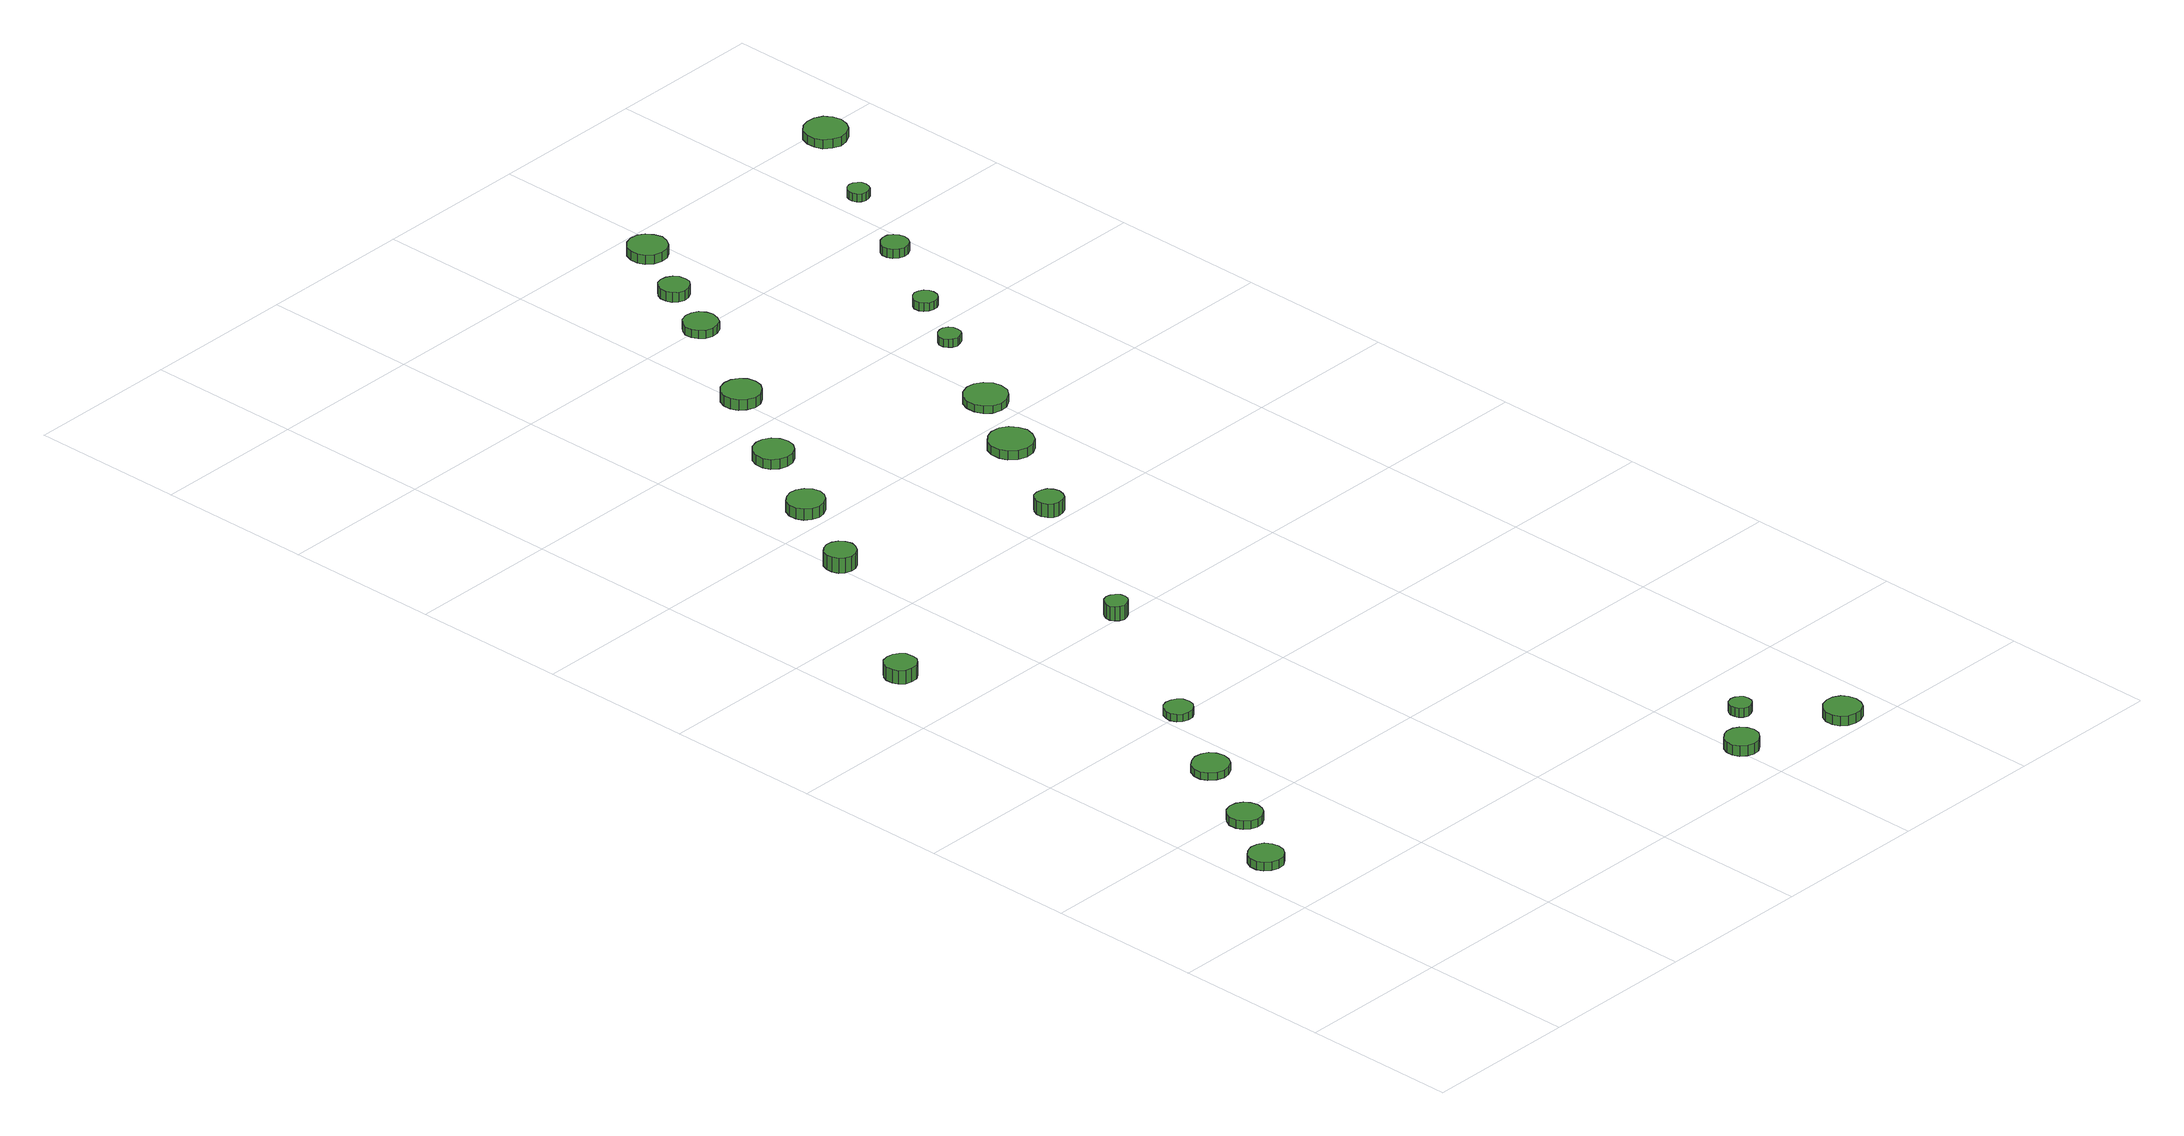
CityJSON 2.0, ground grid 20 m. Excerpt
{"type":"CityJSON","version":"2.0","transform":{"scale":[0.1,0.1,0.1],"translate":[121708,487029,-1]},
"CityObjects":{
"tree1":{"type":"SolitaryVegetationObject","attributes":{"function":"something"}},
"tree2":{"type":"SolitaryVegetationObject","attributes":{"function":"something"},"geometry":[{"type":"MultiSurface","lod":"1","boundaries":[[[0,1,2,3,4,5,6,7,8,9,10,11,12,13,14]],[[15,16,17,18,19,20,21,22,23,24,25,26,27,28,29]],[[0,29,28,1]],[[1,28,27,2]],[[2,27,26,3]],[[3,26,25,4]],[[4,25,24,5]],[[5,24,23,6]],[[6,23,22,7]],[[7,22,21,8]],[[8,21,20,9]],[[9,20,19,10]],[[10,19,18,11]],[[11,18,17,12]],[[12,17,16,13]],[[13,16,15,14]],[[14,15,29,0]]]}]},
"tree3":{"type":"SolitaryVegetationObject","attributes":{"function":"something"},"geometry":[{"type":"MultiSurface","lod":"1","boundaries":[[[30,31,32,33,34,35,36,37,38,39,40,41,42,43,44]],[[45,46,47,48,49,50,51,52,53,54,55,56,57,58,59]],[[30,59,58,31]],[[31,58,57,32]],[[32,57,56,33]],[[33,56,55,34]],[[34,55,54,35]],[[35,54,53,36]],[[36,53,52,37]],[[37,52,51,38]],[[38,51,50,39]],[[39,50,49,40]],[[40,49,48,41]],[[41,48,47,42]],[[42,47,46,43]],[[43,46,45,44]],[[44,45,59,30]]]}]},
"tree4":{"type":"SolitaryVegetationObject","attributes":{"function":"something"}},
"tree5":{"type":"SolitaryVegetationObject","attributes":{"function":"something"},"geometry":[{"type":"MultiSurface","lod":"1","boundaries":[[[60,61,62,63,64,65,66,67,68,69,70,71,72,73,74]],[[75,76,77,78,79,80,81,82,83,84,85,86,87,88,89]],[[60,89,88,61]],[[61,88,87,62]],[[62,87,86,63]],[[63,86,85,64]],[[64,85,84,65]],[[65,84,83,66]],[[66,83,82,67]],[[67,82,81,68]],[[68,81,80,69]],[[69,80,79,70]],[[70,79,78,71]],[[71,78,77,72]],[[72,77,76,73]],[[73,76,75,74]],[[74,75,89,60]]]}]},
"tree6":{"type":"SolitaryVegetationObject","attributes":{"function":"something"},"geometry":[{"type":"MultiSurface","lod":"1","boundaries":[[[90,91,92,93,94,95,96,97,98,99,100,101,102,103,104]],[[105,106,107,108,109,110,111,112,113,114,115,116,117,118,119]],[[90,119,118,91]],[[91,118,117,92]],[[92,117,116,93]],[[93,116,115,94]],[[94,115,114,95]],[[95,114,113,96]],[[96,113,112,97]],[[97,112,111,98]],[[98,111,110,99]],[[99,110,109,100]],[[100,109,108,101]],[[101,108,107,102]],[[102,107,106,103]],[[103,106,105,104]],[[104,105,119,90]]]}]},
"tree7":{"type":"SolitaryVegetationObject","attributes":{"function":"something"},"geometry":[{"type":"MultiSurface","lod":"1","boundaries":[[[120,121,122,123,124,125,126,127,128,129,130,131,132,133,134]],[[135,136,137,138,139,140,141,142,143,144,145,146,147,148,149]],[[120,149,148,121]],[[121,148,147,122]],[[122,147,146,123]],[[123,146,145,124]],[[124,145,144,125]],[[125,144,143,126]],[[126,143,142,127]],[[127,142,141,128]],[[128,141,140,129]],[[129,140,139,130]],[[130,139,138,131]],[[131,138,137,132]],[[132,137,136,133]],[[133,136,135,134]],[[134,135,149,120]]]}]},
"tree8":{"type":"SolitaryVegetationObject","attributes":{"function":"something"}},
"tree9":{"type":"SolitaryVegetationObject","attributes":{"function":"something"}},
"tree10":{"type":"SolitaryVegetationObject","attributes":{"function":"something"},"geometry":[{"type":"MultiSurface","lod":"1","boundaries":[[[150,151,152,153,154,155,156,157,158,159,160,161,162,163,164]],[[165,166,167,168,169,170,171,172,173,174,175,176,177,178,179]],[[150,179,178,151]],[[151,178,177,152]],[[152,177,176,153]],[[153,176,175,154]],[[154,175,174,155]],[[155,174,173,156]],[[156,173,172,157]],[[157,172,171,158]],[[158,171,170,159]],[[159,170,169,160]],[[160,169,168,161]],[[161,168,167,162]],[[162,167,166,163]],[[163,166,165,164]],[[164,165,179,150]]]}]},
"tree11":{"type":"SolitaryVegetationObject","attributes":{"function":"something"},"geometry":[{"type":"MultiSurface","lod":"1","boundaries":[[[180,181,182,183,184,185,186,187,188,189,190,191,192,193,194]],[[195,196,197,198,199,200,201,202,203,204,205,206,207,208,209]],[[180,209,208,181]],[[181,208,207,182]],[[182,207,206,183]],[[183,206,205,184]],[[184,205,204,185]],[[185,204,203,186]],[[186,203,202,187]],[[187,202,201,188]],[[188,201,200,189]],[[189,200,199,190]],[[190,199,198,191]],[[191,198,197,192]],[[192,197,196,193]],[[193,196,195,194]],[[194,195,209,180]]]}]},
"tree12":{"type":"SolitaryVegetationObject","attributes":{"function":"something"},"geometry":[{"type":"MultiSurface","lod":"1","boundaries":[[[210,211,212,213,214,215,216,217,218,219,220,221,222,223,224]],[[225,226,227,228,229,230,231,232,233,234,235,236,237,238,239]],[[210,239,238,211]],[[211,238,237,212]],[[212,237,236,213]],[[213,236,235,214]],[[214,235,234,215]],[[215,234,233,216]],[[216,233,232,217]],[[217,232,231,218]],[[218,231,230,219]],[[219,230,229,220]],[[220,229,228,221]],[[221,228,227,222]],[[222,227,226,223]],[[223,226,225,224]],[[224,225,239,210]]]}]},
"tree13":{"type":"SolitaryVegetationObject","attributes":{"function":"something"},"geometry":[{"type":"MultiSurface","lod":"1","boundaries":[[[240,241,242,243,244,245,246,247,248,249,250,251,252,253,254]],[[255,256,257,258,259,260,261,262,263,264,265,266,267,268,269]],[[240,269,268,241]],[[241,268,267,242]],[[242,267,266,243]],[[243,266,265,244]],[[244,265,264,245]],[[245,264,263,246]],[[246,263,262,247]],[[247,262,261,248]],[[248,261,260,249]],[[249,260,259,250]],[[250,259,258,251]],[[251,258,257,252]],[[252,257,256,253]],[[253,256,255,254]],[[254,255,269,240]]]}]},
"tree14":{"type":"SolitaryVegetationObject","attributes":{"function":"something"},"geometry":[{"type":"MultiSurface","lod":"1","boundaries":[[[270,271,272,273,274,275,276,277,278,279,280,281,282,283,284]],[[285,286,287,288,289,290,291,292,293,294,295,296,297,298,299]],[[270,299,298,271]],[[271,298,297,272]],[[272,297,296,273]],[[273,296,295,274]],[[274,295,294,275]],[[275,294,293,276]],[[276,293,292,277]],[[277,292,291,278]],[[278,291,290,279]],[[279,290,289,280]],[[280,289,288,281]],[[281,288,287,282]],[[282,287,286,283]],[[283,286,285,284]],[[284,285,299,270]]]}]},
"tree15":{"type":"SolitaryVegetationObject","attributes":{"function":"something"},"geometry":[{"type":"MultiSurface","lod":"1","boundaries":[[[300,301,302,303,304,305,306,307,308,309,310,311,312,313,314]],[[315,316,317,318,319,320,321,322,323,324,325,326,327,328,329]],[[300,329,328,301]],[[301,328,327,302]],[[302,327,326,303]],[[303,326,325,304]],[[304,325,324,305]],[[305,324,323,306]],[[306,323,322,307]],[[307,322,321,308]],[[308,321,320,309]],[[309,320,319,310]],[[310,319,318,311]],[[311,318,317,312]],[[312,317,316,313]],[[313,316,315,314]],[[314,315,329,300]]]}]},
"tree16":{"type":"SolitaryVegetationObject","attributes":{"function":"something"},"geometry":[{"type":"MultiSurface","lod":"1","boundaries":[[[330,331,332,333,334,335,336,337,338,339,340,341,342,343,344]],[[345,346,347,348,349,350,351,352,353,354,355,356,357,358,359]],[[330,359,358,331]],[[331,358,357,332]],[[332,357,356,333]],[[333,356,355,334]],[[334,355,354,335]],[[335,354,353,336]],[[336,353,352,337]],[[337,352,351,338]],[[338,351,350,339]],[[339,350,349,340]],[[340,349,348,341]],[[341,348,347,342]],[[342,347,346,343]],[[343,346,345,344]],[[344,345,359,330]]]}]},
"tree17":{"type":"SolitaryVegetationObject","attributes":{"function":"something"},"geometry":[{"type":"MultiSurface","lod":"1","boundaries":[[[360,361,362,363,364,365,366,367,368,369,370,371,372,373,374]],[[375,376,377,378,379,380,381,382,383,384,385,386,387,388,389]],[[360,389,388,361]],[[361,388,387,362]],[[362,387,386,363]],[[363,386,385,364]],[[364,385,384,365]],[[365,384,383,366]],[[366,383,382,367]],[[367,382,381,368]],[[368,381,380,369]],[[369,380,379,370]],[[370,379,378,371]],[[371,378,377,372]],[[372,377,376,373]],[[373,376,375,374]],[[374,375,389,360]]]}]},
"tree18":{"type":"SolitaryVegetationObject","attributes":{"function":"something"},"geometry":[{"type":"MultiSurface","lod":"1","boundaries":[[[390,391,392,393,394,395,396,397,398,399,400,401,402,403,404]],[[405,406,407,408,409,410,411,412,413,414,415,416,417,418,419]],[[390,419,418,391]],[[391,418,417,392]],[[392,417,416,393]],[[393,416,415,394]],[[394,415,414,395]],[[395,414,413,396]],[[396,413,412,397]],[[397,412,411,398]],[[398,411,410,399]],[[399,410,409,400]],[[400,409,408,401]],[[401,408,407,402]],[[402,407,406,403]],[[403,406,405,404]],[[404,405,419,390]]]}]},
"tree19":{"type":"SolitaryVegetationObject","attributes":{"function":"something"},"geometry":[{"type":"MultiSurface","lod":"1","boundaries":[[[420,421,422,423,424,425,426,427,428,429,430,431,432,433,434]],[[435,436,437,438,439,440,441,442,443,444,445,446,447,448,449]],[[420,449,448,421]],[[421,448,447,422]],[[422,447,446,423]],[[423,446,445,424]],[[424,445,444,425]],[[425,444,443,426]],[[426,443,442,427]],[[427,442,441,428]],[[428,441,440,429]],[[429,440,439,430]],[[430,439,438,431]],[[431,438,437,432]],[[432,437,436,433]],[[433,436,435,434]],[[434,435,449,420]]]}]},
"tree20":{"type":"SolitaryVegetationObject","attributes":{"function":"something"},"geometry":[{"type":"MultiSurface","lod":"1","boundaries":[[[450,451,452,453,454,455,456,457,458,459,460,461,462,463,464]],[[465,466,467,468,469,470,471,472,473,474,475,476,477,478,479]],[[450,479,478,451]],[[451,478,477,452]],[[452,477,476,453]],[[453,476,475,454]],[[454,475,474,455]],[[455,474,473,456]],[[456,473,472,457]],[[457,472,471,458]],[[458,471,470,459]],[[459,470,469,460]],[[460,469,468,461]],[[461,468,467,462]],[[462,467,466,463]],[[463,466,465,464]],[[464,465,479,450]]]}]},
"tree21":{"type":"SolitaryVegetationObject","attributes":{"function":"something"},"geometry":[{"type":"MultiSurface","lod":"1","boundaries":[[[480,481,482,483,484,485,486,487,488,489,490,491,492,493,494]],[[495,496,497,498,499,500,501,502,503,504,505,506,507,508,509]],[[480,509,508,481]],[[481,508,507,482]],[[482,507,506,483]],[[483,506,505,484]],[[484,505,504,485]],[[485,504,503,486]],[[486,503,502,487]],[[487,502,501,488]],[[488,501,500,489]],[[489,500,499,490]],[[490,499,498,491]],[[491,498,497,492]],[[492,497,496,493]],[[493,496,495,494]],[[494,495,509,480]]]}]},
"tree22":{"type":"SolitaryVegetationObject","attributes":{"function":"something"},"geometry":[{"type":"MultiSurface","lod":"1","boundaries":[[[510,511,512,513,514,515,516,517,518,519,520,521,522,523,524]],[[525,526,527,528,529,530,531,532,533,534,535,536,537,538,539]],[[510,539,538,511]],[[511,538,537,512]],[[512,537,536,513]],[[513,536,535,514]],[[514,535,534,515]],[[515,534,533,516]],[[516,533,532,517]],[[517,532,531,518]],[[518,531,530,519]],[[519,530,529,520]],[[520,529,528,521]],[[521,528,527,522]],[[522,527,526,523]],[[523,526,525,524]],[[524,525,539,510]]]}]},
"tree23":{"type":"SolitaryVegetationObject","attributes":{"function":"something"},"geometry":[{"type":"MultiSurface","lod":"1","boundaries":[[[540,541,542,543,544,545,546,547,548,549,550,551,552,553,554]],[[555,556,557,558,559,560,561,562,563,564,565,566,567,568,569]],[[540,569,568,541]],[[541,568,567,542]],[[542,567,566,543]],[[543,566,565,544]],[[544,565,564,545]],[[545,564,563,546]],[[546,563,562,547]],[[547,562,561,548]],[[548,561,560,549]],[[549,560,559,550]],[[550,559,558,551]],[[551,558,557,552]],[[552,557,556,553]],[[553,556,555,554]],[[554,555,569,540]]]}]},
"tree24":{"type":"SolitaryVegetationObject","attributes":{"function":"something"},"geometry":[{"type":"MultiSurface","lod":"1","boundaries":[[[570,571,572,573,574,575,576,577,578,579,580,581,582,583,584]],[[585,586,587,588,589,590,591,592,593,594,595,596,597,598,599]],[[570,599,598,571]],[[571,598,597,572]],[[572,597,596,573]],[[573,596,595,574]],[[574,595,594,575]],[[575,594,593,576]],[[576,593,592,577]],[[577,592,591,578]],[[578,591,590,579]],[[579,590,589,580]],[[580,589,588,581]],[[581,588,587,582]],[[582,587,586,583]],[[583,586,585,584]],[[584,585,599,570]]]}]},
"tree25":{"type":"SolitaryVegetationObject","attributes":{"function":"something"},"geometry":[{"type":"MultiSurface","lod":"1","boundaries":[[[600,601,602,603,604,605,606,607,608,609,610,611,612,613,614]],[[615,616,617,618,619,620,621,622,623,624,625,626,627,628,629]],[[600,629,628,601]],[[601,628,627,602]],[[602,627,626,603]],[[603,626,625,604]],[[604,625,624,605]],[[605,624,623,606]],[[606,623,622,607]],[[607,622,621,608]],[[608,621,620,609]],[[609,620,619,610]],[[610,619,618,611]],[[611,618,617,612]],[[612,617,616,613]],[[613,616,615,614]],[[614,615,629,600]]]}]},
"tree26":{"type":"SolitaryVegetationObject","attributes":{"function":"something"},"geometry":[{"type":"MultiSurface","lod":"1","boundaries":[[[630,631,632,633,634,635,636,637,638,639,640,641,642,643,644]],[[645,646,647,648,649,650,651,652,653,654,655,656,657,658,659]],[[630,659,658,631]],[[631,658,657,632]],[[632,657,656,633]],[[633,656,655,634]],[[634,655,654,635]],[[635,654,653,636]],[[636,653,652,637]],[[637,652,651,638]],[[638,651,650,639]],[[639,650,649,640]],[[640,649,648,641]],[[641,648,647,642]],[[642,647,646,643]],[[643,646,645,644]],[[644,645,659,630]]]}]},
"tree27":{"type":"SolitaryVegetationObject","attributes":{"function":"something"},"geometry":[{"type":"MultiSurface","lod":"1","boundaries":[[[660,661,662,663,664,665,666,667,668,669,670,671,672,673,674]],[[675,676,677,678,679,680,681,682,683,684,685,686,687,688,689]],[[660,689,688,661]],[[661,688,687,662]],[[662,687,686,663]],[[663,686,685,664]],[[664,685,684,665]],[[665,684,683,666]],[[666,683,682,667]],[[667,682,681,668]],[[668,681,680,669]],[[669,680,679,670]],[[670,679,678,671]],[[671,678,677,672]],[[672,677,676,673]],[[673,676,675,674]],[[674,675,689,660]]]}]},
"tree28":{"type":"SolitaryVegetationObject","attributes":{"function":"something"},"geometry":[{"type":"MultiSurface","lod":"1","boundaries":[[[690,691,692,693,694,695,696,697,698,699,700,701,702,703,704]],[[705,706,707,708,709,710,711,712,713,714,715,716,717,718,719]],[[690,719,718,691]],[[691,718,717,692]],[[692,717,716,693]],[[693,716,715,694]],[[694,715,714,695]],[[695,714,713,696]],[[696,713,712,697]],[[697,712,711,698]],[[698,711,710,699]],[[699,710,709,700]],[[700,709,708,701]],[[701,708,707,702]],[[702,707,706,703]],[[703,706,705,704]],[[704,705,719,690]]]}]}
},
"vertices":[
[69,303,16],[67,312,16],[62,320,16],[54,324,16],[45,325,16],[36,322,16],[29,316,16],[25,308,16],[25,298,16],[29,290,16],[36,284,16],[45,281,16],[54,282,16],[62,287,16],[67,294,16],[67,294,5],[62,287,5],[54,282,5],[45,281,5],[36,284,5],[29,290,5],[25,298,5],[25,308,5],[29,316,5],[36,322,5],[45,325,5],[54,324,5],[62,320,5],[67,312,5],[69,303,5],
[121,384,16],[119,393,16],[114,400,16],[106,405,16],[97,406,16],[88,403,16],[82,397,16],[78,389,16],[78,379,16],[82,371,16],[88,365,16],[97,362,16],[106,363,16],[114,368,16],[119,375,16],[119,375,5],[114,368,5],[106,363,5],[97,362,5],[88,365,5],[82,371,5],[78,379,5],[78,389,5],[82,397,5],[88,403,5],[97,406,5],[106,405,5],[114,400,5],[119,393,5],[121,384,5],
[178,489,15],[176,499,15],[171,507,15],[162,511,15],[153,512,15],[144,509,15],[136,503,15],[132,494,15],[132,484,15],[136,476,15],[144,469,15],[153,466,15],[162,467,15],[171,472,15],[176,480,15],[176,480,5],[171,472,5],[162,467,5],[153,466,5],[144,469,5],[136,476,5],[132,484,5],[132,494,5],[136,503,5],[144,509,5],[153,512,5],[162,511,5],[171,507,5],[176,499,5],[178,489,5],
[91,900,22],[90,909,22],[85,915,22],[78,919,22],[69,920,22],[61,918,22],[55,912,22],[52,905,22],[52,896,22],[55,889,22],[61,883,22],[69,881,22],[78,881,22],[85,886,22],[90,892,22],[90,892,4],[85,886,4],[78,881,4],[69,881,4],[61,883,4],[55,889,4],[52,896,4],[52,905,4],[55,912,4],[61,918,4],[69,920,4],[78,919,4],[85,915,4],[90,909,4],[91,900,4],
[241,602,15],[240,610,15],[235,616,15],[229,619,15],[221,620,15],[214,618,15],[209,613,15],[206,606,15],[206,599,15],[209,592,15],[214,587,15],[221,585,15],[229,585,15],[235,589,15],[240,595,15],[240,595,5],[235,589,5],[229,585,5],[221,585,5],[214,587,5],[209,592,5],[206,599,5],[206,606,5],[209,613,5],[214,618,5],[221,620,5],[229,619,5],[235,616,5],[240,610,5],[241,602,5],
[229,1121,24],[227,1129,24],[222,1136,24],[215,1140,24],[207,1141,24],[199,1138,24],[193,1133,24],[190,1125,24],[190,1117,24],[193,1109,24],[199,1104,24],[207,1101,24],[215,1102,24],[222,1106,24],[227,1113,24],[227,1113,4],[222,1106,4],[215,1102,4],[207,1101,4],[199,1104,4],[193,1109,4],[190,1117,4],[190,1125,4],[193,1133,4],[199,1138,4],[207,1141,4],[215,1140,4],[222,1136,4],[227,1129,4],[229,1121,4],
[355,807,24],[354,813,24],[350,818,24],[345,821,24],[339,822,24],[333,820,24],[329,816,24],[326,810,24],[326,804,24],[329,799,24],[333,795,24],[339,793,24],[345,794,24],[350,797,24],[354,802,24],[354,802,5],[350,797,5],[345,794,5],[339,793,5],[333,795,5],[329,799,5],[326,804,5],[326,810,5],[329,816,5],[333,820,5],[339,822,5],[345,821,5],[350,818,5],[354,813,5],[355,807,5],
[627,66,23],[625,74,23],[619,82,23],[612,86,23],[603,87,23],[595,84,23],[588,78,23],[584,70,23],[584,61,23],[588,53,23],[595,47,23],[603,44,23],[612,45,23],[619,50,23],[625,57,23],[625,57,9],[619,50,9],[612,45,9],[603,44,9],[595,47,9],[588,53,9],[584,61,9],[584,70,9],[588,78,9],[595,84,9],[603,87,9],[612,86,9],[619,82,9],[625,74,9],[627,66,9],
[297,1234,19],[295,1243,19],[289,1251,19],[280,1256,19],[271,1257,19],[262,1254,19],[254,1248,19],[250,1239,19],[250,1229,19],[254,1220,19],[262,1214,19],[271,1211,19],[280,1212,19],[289,1217,19],[295,1225,19],[295,1225,4],[289,1217,4],[280,1212,4],[271,1211,4],[262,1214,4],[254,1220,4],[250,1229,4],[250,1239,4],[254,1248,4],[262,1254,4],[271,1257,4],[280,1256,4],[289,1251,4],[295,1243,4],[297,1234,4],
[677,121,21],[676,127,21],[673,131,21],[668,134,21],[662,135,21],[656,133,21],[652,129,21],[650,124,21],[650,118,21],[652,113,21],[656,109,21],[662,107,21],[668,108,21],[673,111,21],[676,115,21],[676,115,9],[673,111,9],[668,108,9],[662,107,9],[656,109,9],[652,113,9],[650,118,9],[650,124,9],[652,129,9],[656,133,9],[662,135,9],[668,134,9],[673,131,9],[676,127,9],[677,121,9],
[358,1340,17],[356,1350,17],[350,1359,17],[341,1364,17],[331,1365,17],[321,1362,17],[313,1355,17],[309,1346,17],[309,1335,17],[313,1326,17],[321,1319,17],[331,1316,17],[341,1317,17],[350,1322,17],[356,1330,17],[356,1330,4],[350,1322,4],[341,1317,4],[331,1316,4],[321,1319,4],[313,1326,4],[309,1335,4],[309,1346,4],[313,1355,4],[321,1362,4],[331,1365,4],[341,1364,4],[350,1359,4],[356,1350,4],[358,1340,4],
[758,26,23],[756,35,23],[751,43,23],[742,48,23],[733,49,23],[723,46,23],[716,40,23],[712,31,23],[712,21,23],[716,12,23],[723,6,23],[733,3,23],[742,4,23],[751,8,23],[756,16,23],[756,16,10],[751,8,10],[742,4,10],[733,3,10],[723,6,10],[716,12,10],[712,21,10],[712,31,10],[716,40,10],[723,46,10],[733,49,10],[742,48,10],[751,43,10],[756,35,10],[758,26,10],
[479,1024,24],[477,1031,24],[473,1037,24],[467,1040,24],[459,1041,24],[452,1039,24],[447,1034,24],[444,1027,24],[444,1020,24],[447,1013,24],[452,1008,24],[459,1006,24],[467,1007,24],[473,1010,24],[477,1016,24],[477,1016,6],[473,1010,6],[467,1007,6],[459,1006,6],[452,1008,6],[447,1013,6],[444,1020,6],[444,1027,6],[447,1034,6],[452,1039,6],[459,1041,6],[467,1040,6],[473,1037,6],[477,1031,6],[479,1024,6],
[431,1458,18],[429,1468,18],[423,1476,18],[414,1481,18],[404,1482,18],[394,1479,18],[386,1472,18],[382,1463,18],[382,1453,18],[386,1443,18],[394,1437,18],[404,1433,18],[414,1434,18],[423,1440,18],[429,1448,18],[429,1448,4],[423,1440,4],[414,1434,4],[404,1433,4],[394,1437,4],[386,1443,4],[382,1453,4],[382,1463,4],[386,1472,4],[394,1479,4],[404,1482,4],[414,1481,4],[423,1476,4],[429,1468,4],[431,1458,4],
[563,1151,18],[560,1162,18],[554,1172,18],[544,1178,18],[532,1179,18],[521,1175,18],[512,1167,18],[508,1157,18],[508,1145,18],[512,1135,18],[521,1127,18],[532,1123,18],[544,1124,18],[554,1130,18],[560,1140,18],[560,1140,6],[554,1130,6],[544,1124,6],[532,1123,6],[521,1127,6],[512,1135,6],[508,1145,6],[508,1157,6],[512,1167,6],[521,1175,6],[532,1179,6],[544,1178,6],[554,1172,6],[560,1162,6],[563,1151,6],
[619,1243,16],[617,1254,16],[610,1263,16],[600,1269,16],[589,1270,16],[578,1266,16],[570,1259,16],[566,1249,16],[566,1237,16],[570,1227,16],[578,1219,16],[589,1216,16],[600,1217,16],[610,1223,16],[617,1232,16],[617,1232,6],[610,1223,6],[600,1217,6],[589,1216,6],[578,1219,6],[570,1227,6],[566,1237,6],[566,1249,6],[570,1259,6],[578,1266,6],[589,1270,6],[600,1269,6],[610,1263,6],[617,1254,6],[619,1243,6],
[512,1599,16],[510,1607,16],[505,1615,16],[497,1619,16],[488,1620,16],[479,1617,16],[473,1611,16],[469,1603,16],[469,1594,16],[473,1586,16],[479,1580,16],[488,1577,16],[497,1578,16],[505,1582,16],[510,1590,16],[510,1590,5],[505,1582,5],[497,1578,5],[488,1577,5],[479,1580,5],[473,1586,5],[469,1594,5],[469,1603,5],[473,1611,5],[479,1617,5],[488,1620,5],[497,1619,5],[505,1615,5],[510,1607,5],[512,1599,5],
[547,1675,18],[546,1683,18],[541,1689,18],[534,1693,18],[526,1694,18],[519,1692,18],[513,1686,18],[510,1679,18],[510,1671,18],[513,1664,18],[519,1659,18],[526,1656,18],[534,1657,18],[541,1661,18],[546,1667,18],[546,1667,5],[541,1661,5],[534,1657,5],[526,1656,5],[519,1659,5],[513,1664,5],[510,1671,5],[510,1679,5],[513,1686,5],[519,1692,5],[526,1694,5],[534,1693,5],[541,1689,5],[546,1683,5],[547,1675,5],
[679,1367,16],[678,1373,16],[675,1378,16],[669,1381,16],[664,1381,16],[658,1379,16],[654,1375,16],[651,1370,16],[651,1364,16],[654,1359,16],[658,1355,16],[664,1353,16],[669,1354,16],[675,1357,16],[678,1361,16],[678,1361,5],[675,1357,5],[669,1354,5],[664,1353,5],[658,1355,5],[654,1359,5],[651,1364,5],[651,1370,5],[654,1375,5],[658,1379,5],[664,1381,5],[669,1381,5],[675,1378,5],[678,1373,5],[679,1367,5],
[600,1759,17],[597,1769,17],[591,1778,17],[583,1783,17],[573,1784,17],[563,1781,17],[555,1774,17],[551,1764,17],[551,1754,17],[555,1745,17],[563,1738,17],[573,1735,17],[583,1736,17],[591,1741,17],[597,1749,17],[597,1749,5],[591,1741,5],[583,1736,5],[573,1735,5],[563,1738,5],[555,1745,5],[551,1754,5],[551,1764,5],[555,1774,5],[563,1781,5],[573,1784,5],[583,1783,5],[591,1778,5],[597,1769,5],[600,1759,5],
[722,1444,16],[721,1450,16],[717,1455,16],[712,1458,16],[706,1459,16],[700,1457,16],[695,1452,16],[692,1447,16],[692,1440,16],[695,1435,16],[700,1431,16],[706,1429,16],[712,1429,16],[717,1432,16],[721,1437,16],[721,1437,5],[717,1432,5],[712,1429,5],[706,1429,5],[700,1431,5],[695,1435,5],[692,1440,5],[692,1447,5],[695,1452,5],[700,1457,5],[706,1459,5],[712,1458,5],[717,1455,5],[721,1450,5],[722,1444,5],
[790,1552,17],[789,1559,17],[785,1565,17],[779,1569,17],[771,1569,17],[765,1567,17],[759,1562,17],[756,1556,17],[756,1549,17],[759,1542,17],[765,1537,17],[771,1535,17],[779,1536,17],[785,1539,17],[789,1545,17],[789,1545,5],[785,1539,5],[779,1536,5],[771,1535,5],[765,1537,5],[759,1542,5],[756,1549,5],[756,1556,5],[759,1562,5],[765,1567,5],[771,1569,5],[779,1569,5],[785,1565,5],[789,1559,5],[790,1552,5],
[849,1666,16],[848,1672,16],[845,1676,16],[840,1679,16],[835,1680,16],[829,1678,16],[825,1674,16],[823,1669,16],[823,1664,16],[825,1659,16],[829,1655,16],[835,1653,16],[840,1654,16],[845,1656,16],[848,1661,16],[848,1661,5],[845,1656,5],[840,1654,5],[835,1653,5],[829,1655,5],[825,1659,5],[823,1664,5],[823,1669,5],[825,1674,5],[829,1678,5],[835,1680,5],[840,1679,5],[845,1676,5],[848,1672,5],[849,1666,5],
[936,1785,17],[933,1796,17],[927,1805,17],[917,1810,17],[906,1811,17],[896,1808,17],[887,1801,17],[883,1790,17],[883,1779,17],[887,1769,17],[896,1762,17],[906,1758,17],[917,1760,17],[927,1765,17],[933,1774,17],[933,1774,5],[927,1765,5],[917,1760,5],[906,1758,5],[896,1762,5],[887,1769,5],[883,1779,5],[883,1790,5],[887,1801,5],[896,1808,5],[906,1811,5],[917,1810,5],[927,1805,5],[933,1796,5],[936,1785,5]
]}
